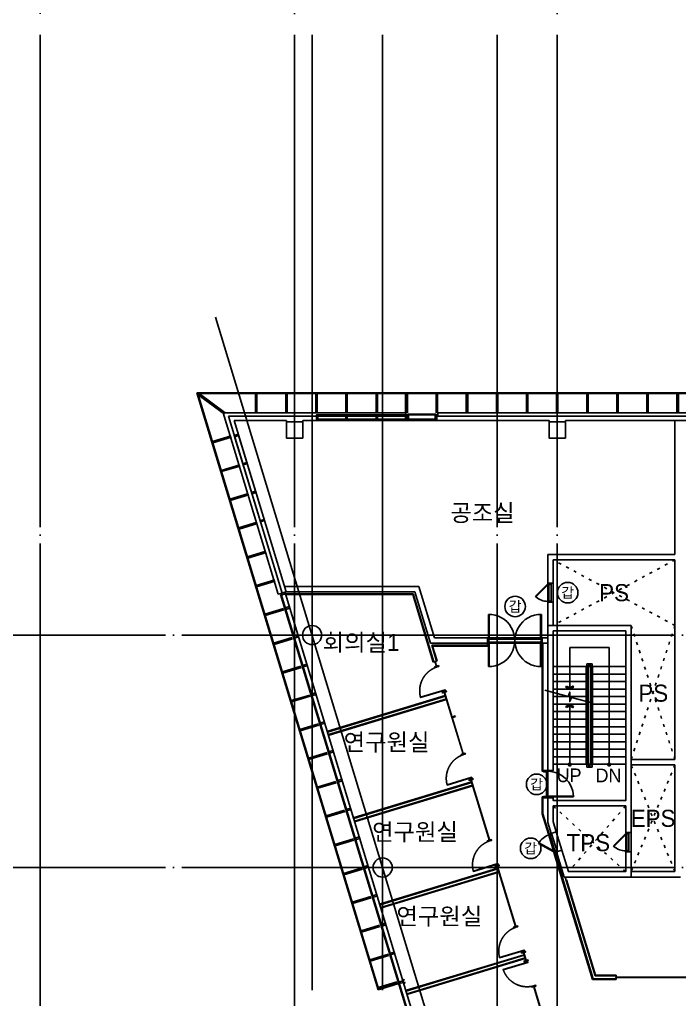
# Model space of a CAD drawing. Header units: metres. Extents: x 630750 to 860239, y 578133 to 726633.
# Drawn here: x 678754 to 702867, y 670988 to 706815 of the extents above; entities that cross this region are included whole.
import ezdxf
from ezdxf.enums import TextEntityAlignment as Align

# ---------------------------------------------------------------- set-up
doc = ezdxf.new("R2010")
doc.units = ezdxf.units.M
doc.header["$LTSCALE"] = 300
for name, pattern in [('CEN', [62, 60, -1, 0, -1]), ('DASHDOT', [25.4, 12.7, -6.35, 0, -6.35]), ('HID1', [0.375, 0.25, -0.125]), ('HIDDEN-1', [1.4, 0.35, -0.7, 0.35]), ('업무시설_xr-base$0$CONTINOUS', [0])]:
    doc.linetypes.add(name, pattern=pattern)
doc.layers.get('Defpoints').update_dxf_attribs({"color": 8})
for name, color, linetype in [('A-AL', 6, 'Continuous'), ('A-CEN-1', 1, 'Continuous'), ('A-CON', 2, 'Continuous'), ('A-DIM', 7, 'Continuous'), ('A-DOR', 4, 'Continuous'), ('A-ELE-9', 9, 'Continuous'), ('A-HAT-1', 9, 'Continuous'), ('A-HAT-2', 8, 'Continuous'), ('A-STAIR', 4, 'Continuous'), ('A-STONE', 6, 'Continuous'), ('A-SYM1', 7, 'Continuous'), ('A-TXT', 3, 'Continuous'), ('A-TXT-S', 3, 'Continuous'), ('A-WAL-BLK', 3, 'Continuous'), ('A-WAL-DW', 7, 'Continuous'), ('A-WALL-CONC', 2, 'Continuous'), ('A-WIN-GLASS', 4, 'Continuous'), ('DIM', 7, 'Continuous'), ('DOR', 4, 'Continuous'), ('ELE9', 9, 'Continuous'), ('INT', 117, 'Continuous'), ('KUK-DOOR', 4, 'Continuous'), ('KUK-DOOR-FRAME', 4, 'Continuous'), ('KUK-WALL-DRYWALL', 4, 'Continuous'), ('KUK-WALL-FIN 1', 30, 'Continuous'), ('KUK-WINDOW', 4, 'Continuous'), ('블럭', 7, 'Continuous'), ('외장그레이팅', 4, 'Continuous'), ('프레임', 5, 'Continuous')]:
    doc.layers.add(name, color=color, linetype=linetype)
doc.styles.add('TEXT', font='')
doc.styles.add('TEXT(돋음)', font='')
doc.styles.add('돋움', font='')
doc.styles.get('TEXT').set_extended_font_data('DotumChe')
doc.styles.get('TEXT(돋음)').set_extended_font_data('Dotum')
doc.styles.get('돋움').set_extended_font_data('Dotum')
doc.dimstyles.new('DIM250', dxfattribs={"dimscale": 250, "dimtxt": 3, "dimasz": 1, "dimexe": 2, "dimexo": 3, "dimgap": 1, "dimtad": 1, "dimdec": 0, "dimzin": 0, "dimdsep": 46, "dimlunit": 6, "dimtxsty": 'TEXT(돋음)', "dimblk": 'Z_DOT', "dimcen": 2.5, "dimdle": 2, "dimclrd": 256, "dimclre": 256, "dimclrt": 3, "dimadec": 0, "dimazin": 0, "dimtfac": 1, "dimtdec": 0, "dimtix": 1, "dimtmove": 2, "dimatfit": 3, "dimldrblk": 'Z_DOT', "dimfxl": 1, "dimtolj": 1, "dimtzin": 0, "dimarcsym": 0})

# ---------------------------------------------------------------- blocks, each defined once
blk = doc.blocks.new('Z_DOT')
at = {"layer": 'DIM', "color": 7}
for p, q in [((0, -2.5), (0, 2.5)), ((-2.5, 0), (2.5, 0))]:
    blk.add_line(p, q, dxfattribs=at)
for radius in [0.75, 0.375]:
    blk.add_circle((0, 0), radius, dxfattribs=at)
blk = doc.blocks.new('*D97')
at = {"layer": 'A-DIM', "lineweight": -2, "transparency": 16777216}
for p, q in [((679504, 707022), (679504, 712972)), ((770504, 707009), (770504, 712972)), ((770254, 712472), (679754, 712472))]:
    blk.add_line(p, q, dxfattribs=at)
at = {"layer": 'Defpoints', "color": 0, "transparency": 16777216}
for p in [(679504, 712472), (679504, 706272), (770504, 706259)]:
    blk.add_point(p, dxfattribs=at)
at = {"layer": 'A-DIM', "lineweight": -2, "transparency": 16777216, "xscale": 250, "yscale": 250, "zscale": 250}
for p, rotation in [((679504, 712472), 179.9999997598762), ((770504, 712472), 359.9999997598762)]:
    blk.add_blockref('Z_DOT', p, dxfattribs=dict(at, rotation=rotation))
at = {"layer": 'A-DIM', "color": 3, "transparency": 16777216, "insert": (725004, 713170), "char_height": 750, "attachment_point": 5, "rotation": 360, "style": 'TEXT(돋음)'}
blk.add_mtext('\\A1;91,000', dxfattribs=at)
blk = doc.blocks.new('*D98')
at = {"layer": 'A-DIM', "lineweight": -2, "transparency": 16777216}
for p, q in [((698404, 707009), (698404, 710959)), ((708304, 707009), (708304, 710959)), ((708054, 710459), (698654, 710459))]:
    blk.add_line(p, q, dxfattribs=at)
at = {"layer": 'Defpoints', "color": 0, "transparency": 16777216}
for p in [(698404, 710459), (698404, 706259), (708304, 706259)]:
    blk.add_point(p, dxfattribs=at)
at = {"layer": 'A-DIM', "lineweight": -2, "transparency": 16777216, "xscale": 250, "yscale": 250, "zscale": 250}
for p, rotation in [((698404, 710459), 179.9999997598762), ((708304, 710459), 359.9999997598762)]:
    blk.add_blockref('Z_DOT', p, dxfattribs=dict(at, rotation=rotation))
at = {"layer": 'A-DIM', "color": 3, "transparency": 16777216, "insert": (703354, 711157), "char_height": 750, "attachment_point": 5, "rotation": 360, "style": 'TEXT(돋음)'}
blk.add_mtext('\\A1;9,900', dxfattribs=at)
blk = doc.blocks.new('*D81')
at = {"layer": 'A-DIM', "lineweight": -2, "transparency": 16777216}
for p, q in [((688804, 707009), (688804, 710959)), ((698404, 707009), (698404, 710959)), ((698154, 710459), (689054, 710459))]:
    blk.add_line(p, q, dxfattribs=at)
at = {"layer": 'Defpoints', "color": 0, "transparency": 16777216}
for p in [(688804, 710459), (688804, 706259), (698404, 706259)]:
    blk.add_point(p, dxfattribs=at)
at = {"layer": 'A-DIM', "lineweight": -2, "transparency": 16777216, "xscale": 250, "yscale": 250, "zscale": 250}
for p, rotation in [((688804, 710459), 179.9999999866598), ((698404, 710459), 359.9999999866598)]:
    blk.add_blockref('Z_DOT', p, dxfattribs=dict(at, rotation=rotation))
at = {"layer": 'A-DIM', "color": 3, "transparency": 16777216, "insert": (693604, 711156), "char_height": 750, "attachment_point": 5, "rotation": 360, "style": 'TEXT(돋음)'}
blk.add_mtext('\\A1;9,600', dxfattribs=at)
blk = doc.blocks.new('*D82')
at = {"layer": 'A-DIM', "lineweight": -2, "transparency": 16777216}
for p, q in [((679504, 707022), (679504, 710972)), ((688804, 707009), (688804, 710972)), ((688554, 710472), (679754, 710472))]:
    blk.add_line(p, q, dxfattribs=at)
at = {"layer": 'Defpoints', "color": 0, "transparency": 16777216}
for p in [(679504, 710472), (679504, 706272), (688804, 706259)]:
    blk.add_point(p, dxfattribs=at)
at = {"layer": 'A-DIM', "lineweight": -2, "transparency": 16777216, "xscale": 250, "yscale": 250, "zscale": 250}
for p, rotation in [((679504, 710472), 179.9999999866598), ((688804, 710472), 359.9999999866598)]:
    blk.add_blockref('Z_DOT', p, dxfattribs=dict(at, rotation=rotation))
at = {"layer": 'A-DIM', "color": 3, "transparency": 16777216, "insert": (684154, 711170), "char_height": 750, "attachment_point": 5, "rotation": 360, "style": 'TEXT(돋음)'}
blk.add_mtext('\\A1;9,300', dxfattribs=at)
blk = doc.blocks.new('dor-1000x200conc')
at = {"layer": 'A-DOR'}
for p, q in [((30, 1140), (30, 200)), ((60, 1140), (30, 1140)), ((60, 1140), (60, 200)), ((30, 200), (60, 200))]:
    blk.add_line(p, q, dxfattribs=at)
for points in [[(0, 200), (0, 0), (30, 0), (30, 45), (45, 45), (45, 155), (30, 155), (30, 200)], [(1000, 200), (1000, 0), (970, 0), (970, 45), (955, 45), (955, 155), (970, 155), (970, 200)]]:
    blk.add_lwpolyline(points, close=True, dxfattribs=at)
blk.add_arc((30, 200), 940, 0, 88.1729, dxfattribs=at)
at = {"layer": 'DOR', "color": 9}
for points in [[(30, 200), (970, 200)], [(955, 155), (45, 155)]]:
    blk.add_lwpolyline(points, dxfattribs=at)
blk = doc.blocks.new('dor-700')
at = {"layer": 'A-DOR'}
for p, q in [((197, 553), (218, 574)), ((197, 553), (649, 102)), ((218, 574), (670, 123)), ((670, 123), (649, 102))]:
    blk.add_line(p, q, dxfattribs=at)
for points in [[(0, 123), (0, 3), (45, 3), (45, 78), (30, 78), (30, 123)], [(700, 123), (700, 3), (655, 3), (655, 78), (670, 78), (670, 123)]]:
    blk.add_lwpolyline(points, close=True, dxfattribs=at)
blk.add_arc((715, 104), 686, 139.1042, 178.3732, dxfattribs=at)
at = {"layer": 'DOR', "color": 9}
for points in [[(30, 123), (627, 123)], [(45, 78), (655, 78)], [(45, 3), (655, 3)]]:
    blk.add_lwpolyline(points, dxfattribs=at)
blk = doc.blocks.new('door_1800_3')
at = {"layer": 'A-DOR'}
for p, q in [((754409, 467845), (754409, 466990)), ((754439, 467845), (754439, 466990)), ((756319, 467845), (756319, 466990)), ((756349, 467845), (756349, 466990)), ((754409, 466990), (754439, 466990)), ((756319, 466990), (756349, 466990)), ((754409, 466790), (754439, 466790)), ((754409, 465935), (754409, 466790)), ((754439, 465935), (754439, 466790)), ((756319, 465935), (756319, 466790)), ((756319, 466790), (756349, 466790)), ((756349, 465935), (756349, 466790))]:
    blk.add_line(p, q, dxfattribs=at)
for points in [[(754379, 466990), (754379, 466790), (754409, 466790), (754409, 466835), (754424, 466835), (754424, 466945), (754409, 466945), (754409, 466990)], [(756379, 466990), (756379, 466790), (756349, 466790), (756349, 466835), (756334, 466835), (756334, 466945), (756349, 466945), (756349, 466990)]]:
    blk.add_lwpolyline(points, close=True, dxfattribs=at)
for centre, start, end in [((754424, 466890), 269.1, 90.9), ((756334, 466890), 89.1, 270.9)]:
    blk.add_arc(centre, 955, start, end, dxfattribs=at)
at = {"layer": 'ELE9'}
for p, q in [((756349, 466945), (754409, 466945)), ((754409, 466835), (756349, 466835))]:
    blk.add_line(p, q, dxfattribs=at)
blk = doc.blocks.new('dgd')
at = {"layer": 'A-WIN-GLASS'}
for p, q in [((1526227, -664766, 0), (1526227, -664056, 0)), ((1526257, -664766, 0), (1526257, -664026, 0))]:
    blk.add_line(p, q, dxfattribs=at)
at = {"layer": '외장그레이팅'}
for p, q in [((1518551, -664026, 0), (1525177, -685863, 0)), ((1526257, -664026, 0), (1518551, -664026, 0)), ((1518592, -664056, 0), (1525197, -685826, 0)), ((1526227, -664056, 0), (1518592, -664056, 0)), ((1525896, -685645, 0), (1525177, -685863, 0)), ((1525887, -685616, 0), (1525197, -685826, 0)), ((1525887, -685616, 0), (1525896, -685645, 0))]:
    blk.add_line(p, q, dxfattribs=at)
at = {"layer": '프레임'}
for p, q in [((1519561, -664806, 0), (1518604, -664096, 0)), ((1519591, -664766, 0), (1518634, -664056, 0)), ((1520702, -664056, 0), (1520702, -664766, 0)), ((1520752, -664056, 0), (1520752, -664766, 0)), ((1521802, -664056, 0), (1521802, -664766, 0)), ((1521852, -664056, 0), (1521852, -664766, 0)), ((1522902, -664056, 0), (1522902, -664766, 0)), ((1522952, -664056, 0), (1522952, -664766, 0)), ((1524002, -664056, 0), (1524002, -664766, 0)), ((1524052, -664056, 0), (1524052, -664766, 0)), ((1525102, -664056, 0), (1525102, -664766, 0)), ((1525152, -664056, 0), (1525152, -664766, 0)), ((1526177, -664056, 0), (1526177, -664766, 0)), ((1526227, -664056, 0), (1526227, -664766, 0)), ((1519804, -665604, 0), (1519124, -665811, 0)), ((1519818, -665652, 0), (1519138, -665858, 0)), ((1520123, -666657, 0), (1519443, -666863, 0)), ((1520137, -666705, 0), (1519458, -666911, 0)), ((1520442, -667710, 0), (1519763, -667916, 0)), ((1520442, -667710, 0), (1519763, -667916, 0)), ((1520457, -667757, 0), (1519777, -667964, 0)), ((1520457, -667757, 0), (1519777, -667964, 0)), ((1520762, -668762, 0), (1520082, -668968, 0)), ((1520776, -668810, 0), (1520097, -669016, 0)), ((1521081, -669815, 0), (1520402, -670021, 0)), ((1521096, -669863, 0), (1520416, -670069, 0)), ((1521401, -670867, 0), (1520721, -671074, 0)), ((1521415, -670915, 0), (1520735, -671121, 0)), ((1521720, -671920, 0), (1521040, -672126, 0)), ((1521720, -671920, 0), (1521040, -672126, 0)), ((1521734, -671968, 0), (1521055, -672174, 0)), ((1521734, -671968, 0), (1521055, -672174, 0)), ((1522039, -672973, 0), (1521360, -673179, 0)), ((1522054, -673020, 0), (1521374, -673227, 0)), ((1522359, -674025, 0), (1521679, -674231, 0)), ((1522373, -674073, 0), (1521694, -674279, 0)), ((1522678, -675078, 0), (1521999, -675284, 0)), ((1522693, -675126, 0), (1522013, -675332, 0)), ((1522998, -676130, 0), (1522318, -676337, 0)), ((1523012, -676178, 0), (1522333, -676384, 0)), ((1523317, -677183, 0), (1522637, -677389, 0)), ((1523332, -677231, 0), (1522652, -677437, 0)), ((1523636, -678236, 0), (1522957, -678442, 0)), ((1523651, -678283, 0), (1522971, -678490, 0)), ((1523956, -679288, 0), (1523276, -679494, 0)), ((1523970, -679336, 0), (1523291, -679542, 0)), ((1524275, -680341, 0), (1523596, -680547, 0)), ((1524290, -680389, 0), (1523610, -680595, 0)), ((1524595, -681393, 0), (1523915, -681600, 0)), ((1524609, -681441, 0), (1523930, -681648, 0)), ((1524914, -682446, 0), (1524234, -682652, 0)), ((1524929, -682494, 0), (1524249, -682700, 0)), ((1525233, -683499, 0), (1524554, -683705, 0)), ((1525248, -683547, 0), (1524568, -683753, 0)), ((1525553, -684551, 0), (1524873, -684757, 0)), ((1525567, -684599, 0), (1524888, -684805, 0)), ((1525862, -685572, 0), (1525183, -685778, 0)), ((1525877, -685619, 0), (1525197, -685826, 0))]:
    blk.add_line(p, q, dxfattribs=at)

msp = doc.modelspace()

# ---------------------------------------------------------------- hatches: boundary and pattern name
at = {"layer": 'A-SYM1'}
for points in [[(698721.5, 682404.7), (698743.8, 682443.2), (698859.2, 682376.5), (698974.7, 682443.2), (698996.9, 682404.7), (698859.2, 682325.2)], [(698721.5, 681695.7), (698743.8, 681657.2), (698859.2, 681723.9), (698974.7, 681657.2), (698996.9, 681695.7), (698859.2, 681775.2)]]:
    msp.add_hatch(color=7, dxfattribs=at).paths.add_polyline_path(points)
h = msp.add_hatch(color=7, dxfattribs=at)
edge = h.paths.add_edge_path()
edge.add_arc((698859.2, 679575.2), 80, 270, 450, ccw=False)
edge.add_arc((698859.2, 679575.2), 80, 90, 270, ccw=False)
h = msp.add_hatch(color=7, dxfattribs=at)
edge = h.paths.add_edge_path()
edge.add_arc((700299.2, 679575.2), 80, 270, 450, ccw=False)
edge.add_arc((700299.2, 679575.2), 80, 90, 270, ccw=False)

# ---------------------------------------------------------------- linework, layer by layer
at = {"layer": 'A-AL', "ltscale": 3}
for p, q in [((692874.4, 692430.2, 0), (686195, 692430.2, 0)), ((692874.4, 692430.2, 0), (692874.4, 692310.2, 0)), ((747874.4, 692430.2, 0), (694034.2, 692430.2, 0)), ((694034.2, 692430.2, 0), (694034.2, 692310.2, 0))]:
    msp.add_line(p, q, dxfattribs=at)
at = {"layer": 'A-CEN-1', "linetype": 'CEN'}
for p, q in [((679504.4, 706258.8, 0), (679504.4, 627125.8, 0)), ((688804.4, 706258.8, 0), (688804.4, 632129.2, 0)), ((696204.4, 706258.8, 0), (696204.4, 636401.3, 0)), ((698404.4, 706258.8, 0), (698404.4, 667379.2, 0)), ((795684.4, 684310.2, 0), (657202.6, 684310.2, 0)), ((795684.4, 675810.2, 0), (657202.6, 675810.2, 0))]:
    msp.add_line(p, q, dxfattribs=at)
at = {"layer": 'A-CEN-1', "linetype": 'Continuous'}
for p, q in [((689442.5, 706258.8, 0), (689442.5, 671328.7, 0)), ((692021.7, 706258.8, 0), (692021.7, 671328.7, 0)), ((685914.2, 695937.9, 0), (695233.8, 665224.8, 0))]:
    msp.add_line(p, q, dxfattribs=at)
at = {"layer": 'A-CON', "elevation": 0}
for points in [[(688504.4, 692110.2), (689104.4, 692110.2), (689104.4, 691510.2), (688504.4, 691510.2)], [(698104.4, 692110.2), (698704.4, 692110.2), (698704.4, 691510.2), (698104.4, 691510.2)]]:
    msp.add_lwpolyline(points, close=True, dxfattribs=at)
at = {"layer": 'A-CON'}
for centre in [(689442.5, 684310.2, 0), (692021.7, 675810.2, 0)]:
    msp.add_circle(centre, 350, dxfattribs=at)
at = {"layer": 'A-ELE-9'}
for p, q in [((698254.4, 686210.2, 0), (698254.4, 685510.2, 0)), ((695884.6, 684210.2, 0), (697839.6, 684210.2, 0)), ((695884.6, 684010.2, 0), (697824.6, 684010.2, 0)), ((698368.7, 677113.4, 0), (698571.9, 676443.5, 0)), ((701104.4, 677085.2, 0), (701104.4, 676385.2, 0))]:
    msp.add_line(p, q, dxfattribs=at)
at = {"layer": 'A-HAT-1', "color": 8, "linetype": 'HIDDEN-1'}
for p, q in [((702704.4, 687060.2, 0), (698254.4, 684660.2, 0)), ((702704.4, 684660.2, 0), (698254.4, 687060.2, 0)), ((700904.6, 675660.2, 0), (698254.6, 678060.2, 0)), ((700904.6, 678060.2, 0), (698810.5, 675660.2, 0))]:
    msp.add_line(p, q, dxfattribs=at)
at = {"layer": 'A-HAT-1', "color": 8, "linetype": 'HIDDEN-1', "elevation": 0}
for points in [[(702704.4, 684660.5), (701104.4, 679760.3)], [(702704.4, 679760.2), (701104.4, 684660.2)], [(702704.4, 675660.2), (701104.4, 679560.3)], [(702704.4, 679560.2), (701104.4, 675660.3)]]:
    msp.add_lwpolyline(points, dxfattribs=at)
at = {"layer": 'A-STAIR'}
for p, q in [((699484.2, 679485.2, 0), (699484.2, 683260.2, 0)), ((699484.4, 683260.2, 0), (699674.4, 683260.2, 0)), ((699674.2, 679485.2, 0), (699674.2, 683260.2, 0)), ((698272.4, 682885.2, 0), (699464.2, 682885.2, 0)), ((698272.6, 683160.2, 0), (699484.4, 683160.2, 0)), ((699464.2, 679585.2, 0), (699464.2, 683160.2, 0)), ((699534.2, 679535.2, 0), (699534.2, 683210.2, 0)), ((699534.4, 683210.2, 0), (699624.4, 683210.2, 0)), ((699534.4, 683160.2, 0), (699624.4, 683160.2, 0)), ((699624.2, 679535.2, 0), (699624.2, 683210.2, 0)), ((699694.2, 679585.2, 0), (699694.2, 683160.2, 0)), ((699694.2, 683160.2, 0), (700886.4, 683160.2, 0)), ((699694.2, 682885.2, 0), (700886.4, 682885.2, 0)), ((698272.4, 682610.2, 0), (699464.2, 682610.2, 0)), ((699694.2, 682610.2, 0), (700886.4, 682610.2, 0)), ((698272.4, 682335.2, 0), (699464.2, 682335.2, 0)), ((699694.2, 682335.2, 0), (700886.4, 682335.2, 0)), ((698272.4, 682060.2, 0), (699464.2, 682060.2, 0)), ((699694.2, 682060.2, 0), (700886.4, 682060.2, 0)), ((698272.4, 681785.2, 0), (699464.2, 681785.2, 0)), ((698272.4, 681510.2, 0), (699464.2, 681510.2, 0)), ((699694.2, 681785.2, 0), (700886.4, 681785.2, 0)), ((699694.2, 681510.2, 0), (700886.4, 681510.2, 0)), ((698272.4, 681235.2, 0), (699464.2, 681235.2, 0)), ((699694.2, 681235.2, 0), (700886.4, 681235.2, 0)), ((698272.4, 680960.2, 0), (699464.2, 680960.2, 0)), ((699694.2, 680960.2, 0), (700886.4, 680960.2, 0)), ((698272.4, 680685.2, 0), (699464.2, 680685.2, 0)), ((698272.4, 680410.2, 0), (699464.2, 680410.2, 0)), ((699694.2, 680685.2, 0), (700886.4, 680685.2, 0)), ((699694.2, 680410.2, 0), (700886.4, 680410.2, 0)), ((698272.4, 680135.2, 0), (699464.2, 680135.2, 0)), ((699694.2, 680135.2, 0), (700886.4, 680135.2, 0)), ((698272.4, 679860.2, 0), (699464.2, 679860.2, 0)), ((699694.2, 679860.2, 0), (700886.4, 679860.2, 0)), ((698272.4, 679585.2, 0), (699464.2, 679585.2, 0)), ((699464.2, 679585.2, 0), (699484.2, 679585.2, 0)), ((699484.2, 679485.2, 0), (699674.2, 679485.2, 0)), ((699534.2, 679585.2, 0), (699624.2, 679585.2, 0)), ((699534.2, 679535.2, 0), (699624.2, 679535.2, 0)), ((699674.2, 679585.2, 0), (700886.4, 679585.2, 0))]:
    msp.add_line(p, q, dxfattribs=at)
at = {"layer": 'A-STAIR', "elevation": 0}
msp.add_lwpolyline([(699694.2, 683160.2), (699674.2, 683160.2)], dxfattribs=at)
at = {"layer": 'A-STONE', "ltscale": 3}
for p in [(686195, 692430.2, 0), (688349.3, 685847.2, 0)]:
    msp.add_line(p, (688205.7, 685803.6, 0), dxfattribs=at)
at = {"layer": 'A-SYM1', "color": 7}
for p, q in [((698859.2, 682325.2, 0), (698859.2, 683850.2, 0)), ((698859.4, 683850.2, 0), (700299.4, 683850.2, 0)), ((700299.2, 679575.2, 0), (700299.2, 683850.2, 0)), ((698859.2, 679575.2, 0), (698859.2, 681775.2, 0))]:
    msp.add_line(p, q, dxfattribs=at)
at = {"layer": 'A-SYM1', "color": 7, "elevation": 0}
msp.add_lwpolyline([(699721.6, 681819.1), (698922.2, 682033.3), (698859.2, 681876.4), (698859.2, 682224.1), (698796.2, 682067.1), (697951.9, 682293.3)], dxfattribs=at)
for points in [[(698743.8, 682443.2), (698859.2, 682376.5), (698974.7, 682443.2), (698996.9, 682404.7), (698859.2, 682325.2), (698721.5, 682404.7)], [(698743.8, 681657.2), (698859.2, 681723.9), (698974.7, 681657.2), (698996.9, 681695.7), (698859.2, 681775.2), (698721.5, 681695.7)]]:
    msp.add_lwpolyline(points, close=True, dxfattribs=at)
at = {"layer": 'A-WAL-BLK'}
for p, q in [((702704.4, 692160.2, 0), (702704.4, 687260.2, 0)), ((698054.4, 687260.2, 0), (702704.4, 687260.2, 0)), ((698054.4, 684660.2, 0), (698054.4, 687260.2, 0)), ((698254.4, 687060.2, 0), (702704.4, 687060.2, 0)), ((698254.4, 684660.2, 0), (698254.4, 687060.2, 0)), ((702704.4, 679760.2, 0), (702704.4, 687060.2, 0)), ((698254.4, 686210.2, 0), (698054.4, 686210.2, 0)), ((688432.1, 686090.7, 0), (693344.1, 686090.7, 0)), ((693195.9, 685890.7, 0), (688492.8, 685890.7, 0)), ((693766.8, 684010.2, 0), (693195.9, 685890.7, 0)), ((693915.1, 684210.2, 0), (693344.1, 686090.7, 0)), ((698254.4, 685510.2, 0), (698054.4, 685510.2, 0)), ((695854.4, 684010.2, 0), (693766.8, 684010.2, 0)), ((693915.1, 684210.2, 0), (695854.4, 684210.2, 0)), ((698054.4, 684210.2, 0), (697854.4, 684210.2, 0)), ((697854.4, 684010.2, 0), (698054.4, 684010.2, 0)), ((702704.4, 679760.2, 0), (701104.4, 679760.2, 0)), ((701104.4, 679560.2, 0), (702704.4, 679560.2, 0)), ((702504.4, 679560.2, 0), (701104.4, 679560.2, 0)), ((702704.4, 675660.2, 0), (702704.4, 679560.2, 0)), ((701104.4, 675660.2, 0), (702704.4, 675660.2, 0)), ((701104.4, 675460.2, 0), (702904.4, 675460.2, 0))]:
    msp.add_line(p, q, dxfattribs=at)
at = {"layer": 'A-WAL-DW'}
for p, q in [((686388.1, 692310.2, 0), (688349.3, 685847.2, 0)), ((692874.4, 692310.2, 0), (686388.1, 692310.2, 0)), ((747874.4, 692310.2, 0), (694004.4, 692310.2, 0)), ((694004.4, 692160.2, 0), (694004.4, 692310.2, 0)), ((686590.4, 692160.2, 0), (688492.8, 685890.7, 0)), ((688504.4, 692160.2, 0), (686590.4, 692160.2, 0)), ((688504.4, 692110.2, 0), (688504.4, 692160.2, 0)), ((694004.4, 692160.2, 0), (689104.4, 692160.2, 0)), ((689104.4, 692110.2, 0), (689104.4, 692160.2, 0)), ((698104.4, 692160.2, 0), (694004.4, 692160.2, 0)), ((698104.4, 692110.2, 0), (698104.4, 692160.2, 0)), ((708004.4, 692160.2, 0), (698704.4, 692160.2, 0)), ((698704.4, 692110.2, 0), (698704.4, 692160.2, 0)), ((688492.8, 685890.7, 0), (688349.3, 685847.2, 0))]:
    msp.add_line(p, q, dxfattribs=at)
at = {"layer": 'A-WALL-CONC', "elevation": 0}
for points in [[(701104.4, 684660.2), (698054.4, 684660.2), (698054.4, 679360.2), (698254.4, 679360.2), (698254.4, 684460.2), (700904.4, 684460.2), (700904.4, 678260.2), (698254.4, 678260.2), (698254.4, 678360.2), (698054.4, 678360.2), (698054.4, 677460.2), (698177.3, 677055.3), (698368.7, 677113.4), (698254.4, 677489.9), (698254.4, 678060.2), (700904.4, 678060.2), (700904.4, 677085.2), (701104.4, 677085.2)], [(698571.9, 676443.5), (698380.5, 676385.4), (698661.3, 675460.2), (701104.4, 675460.2), (701104.4, 676385.2), (700904.4, 676385.2), (700904.4, 675660.2), (698809.6, 675660.2)]]:
    msp.add_lwpolyline(points, close=True, dxfattribs=at)
at = {"layer": 'A-WIN-GLASS'}
for p, q in [((694004.4, 692360.2, 0), (692904.4, 692360.2, 0)), ((693974.5, 692384.2, 0), (692934.4, 692384.2, 0)), ((692934.4, 692384.2, 0), (692934.4, 692360.2, 0)), ((693974.5, 692360.2, 0), (692934.4, 692360.2, 0)), ((693944.4, 692204.2, 0), (692964.3, 692204.2, 0)), ((693974.5, 692384.2, 0), (693974.5, 692360.2, 0)), ((688310.2, 685803.9, 0), (688287.2, 685797, 0)), ((693183.8, 669660, 0), (688287.2, 685797, 0)), ((693206.8, 669667, 0), (688310.2, 685803.9, 0))]:
    msp.add_line(p, q, dxfattribs=at)
at = {"layer": 'A-WIN-GLASS', "color": 9}
msp.add_line((693347.4, 669741, 0), (688468.2, 685820.5, 0), dxfattribs=at)
at = {"layer": 'A-WIN-GLASS', "elevation": 0}
for points in [[(689604.4, 692210.2), (689604.4, 692360.2), (692904.4, 692360.2), (692904.4, 692210.2)], [(689604.4, 692360.2), (689604.4, 692210.2), (689654.4, 692210.2), (689654.4, 692360.2)], [(690679.4, 692360.2), (690679.4, 692210.2), (690729.4, 692210.2), (690729.4, 692360.2)], [(691779.4, 692360.2), (691779.4, 692210.2), (691829.4, 692210.2), (691829.4, 692360.2)], [(692854.4, 692360.2), (692854.4, 692210.2), (692904.4, 692210.2), (692904.4, 692360.2)], [(692904.4, 692204.2), (692964.4, 692204.2), (692964.4, 692360.2), (692904.4, 692360.2)], [(693944.4, 692204.2), (694004.4, 692204.2), (694004.4, 692360.2), (693944.4, 692360.2)], [(686744.8, 691651.3), (686601.3, 691607.8), (686615.8, 691559.9), (686759.3, 691603.5)], [(687056.9, 690622.7), (686913.4, 690579.1), (686927.9, 690531.3), (687071.5, 690574.8)], [(687376.3, 689570.1), (687232.8, 689526.5), (687247.3, 689478.7), (687390.9, 689522.2)], [(687688.5, 688541.2), (687545, 688497.7), (687559.5, 688449.8), (687703, 688493.4)], [(688468.2, 685820.5), (688450.7, 685877.9), (688301.4, 685832.6), (688318.9, 685775.2)], [(688627.9, 685294.2), (688610.4, 685351.6), (688461.1, 685306.3), (688478.6, 685248.9)], [(688947.3, 684241.6), (688929.8, 684299), (688780.5, 684253.7), (688798, 684196.3)], [(689266.7, 683189), (689249.3, 683246.4), (689100, 683201.1), (689117.4, 683143.7)], [(689586.1, 682136.4), (689568.7, 682193.8), (689419.4, 682148.5), (689436.8, 682091.1)], [(689905.5, 681083.8), (689888.1, 681141.2), (689738.8, 681095.9), (689756.2, 681038.5)], [(690224.9, 680031.2), (690207.5, 680088.6), (690058.2, 680043.3), (690075.6, 679985.9)], [(690544.3, 678978.6), (690526.9, 679036), (690377.6, 678990.7), (690395, 678933.3)], [(690863.7, 677926), (690846.3, 677983.4), (690697, 677938.1), (690714.4, 677880.7)], [(691183.1, 676873.4), (691165.7, 676930.8), (691016.4, 676885.5), (691033.8, 676828.1)], [(691502.5, 675820.8), (691485.1, 675878.2), (691335.8, 675832.9), (691353.2, 675775.5)], [(691821.9, 674768.2), (691804.5, 674825.6), (691655.2, 674780.3), (691672.6, 674722.9)], [(692141.3, 673715.6), (692123.9, 673773), (691974.6, 673727.7), (691992, 673670.3)], [(692460.7, 672663), (692443.3, 672720.4), (692294, 672675.1), (692311.4, 672617.6)], [(692780.1, 671610.3), (692762.7, 671667.8), (692613.4, 671622.5), (692630.8, 671565)]]:
    msp.add_lwpolyline(points, close=True, dxfattribs=at)
msp.add_lwpolyline([(686744.8, 691651.3), (686601.3, 691607.8), (687559.5, 688450), (687703, 688493.5), (686744.8, 691651.3)], dxfattribs=at)
at = {"layer": 'INT', "linetype": 'HID1', "ltscale": 3, "elevation": 0}
msp.add_lwpolyline([(694581.8, 681326.2), (694590.5, 681297.4), (694686.2, 681326.5), (694677.5, 681355.2), (694581.8, 681326.2)], dxfattribs=at)
at = {"layer": 'KUK-DOOR', "color": 4}
for points in [[(694307.9, 682299.4), (693408.4, 682026.6), (693404.9, 682038.1), (694304.5, 682310.8)], [(695280.4, 679097.4), (694380.9, 678824.3), (694377.4, 678835.8), (695276.9, 679108.9)], [(696239, 675939.8), (695339.6, 675666.7), (695336.1, 675678.1), (696235.5, 675951.3)], [(697197.9, 672782.1), (696298.5, 672509), (696295, 672520.5), (697194.5, 672793.6)], [(697328.1, 672353.5), (696428.6, 672080.4), (696432.1, 672068.9), (697331.6, 672342)]]:
    msp.add_lwpolyline(points, close=True, dxfattribs=at)
at = {"layer": 'KUK-DOOR', "color": 1, "linetype": 'DASHDOT', "ltscale": 0.11}
for centre in [(695230.8, 679088.6), (696189.4, 675931), (697148.4, 672773.4), (697282, 672333.2)]:
    msp.add_circle(centre, 5, dxfattribs=at)
at = {"layer": 'KUK-DOOR', "color": 1, "linetype": 'DASHDOT'}
for centre, start, end in [((694297, 682269.7), 108.79332, 194.55646), ((695269.4, 679067.8), 108.81514, 194.57827), ((696228.1, 675910.1), 108.81514, 194.57827), ((697187, 672752.5), 108.81514, 194.57827), ((697302.5, 672372), 199.19807, 284.96121)]:
    msp.add_arc(centre, 921.7, start, end, dxfattribs=at)
at = {"layer": 'KUK-DOOR', "color": 1, "linetype": 'DASHDOT', "ltscale": 0.11}
for centre, start, end in [((694258.4, 682290.6), 286.86866, 16.86866), ((695230.8, 679088.6), 286.89047, 16.89047), ((696189.4, 675931), 286.89047, 16.89047), ((697148.4, 672773.4), 286.89047, 16.89047), ((697282, 672333.2), 16.88587, 106.88587)]:
    msp.add_arc(centre, 50, start, end, dxfattribs=at)
at = {"layer": 'KUK-DOOR-FRAME'}
for points in [[(693919.3, 683149.6), (694062.8, 683193.2), (694071.6, 683164.5), (693968.2, 683133.1), (693968.2, 683133.1), (693928, 683120.9), (693919.3, 683149.6)], [(694201.1, 682221.4), (694241.3, 682233.6), (694241.3, 682233.6), (694344.7, 682265), (694353.4, 682236.3), (694209.9, 682192.7), (694201.1, 682221.4)], [(694201.1, 682221.4), (694241.3, 682233.6), (694241.3, 682233.6), (694344.7, 682265), (694353.4, 682236.3), (694209.9, 682192.7), (694201.1, 682221.4)], [(694900.4, 679918.5), (694940.6, 679930.7), (694940.6, 679930.7), (695043.9, 679962), (695035.2, 679990.7), (694891.7, 679947.2), (694900.4, 679918.5)], [(695182.2, 678990.3), (695325.8, 679033.9), (695317.1, 679062.6), (695213.7, 679031.2), (695213.7, 679031.2), (695173.5, 679019), (695182.2, 678990.3)], [(695859.1, 676760.8), (695899.3, 676773), (695899.3, 676773), (696002.6, 676804.4), (695993.9, 676833.1), (695850.4, 676789.5), (695859.1, 676760.8)], [(696140.9, 675832.6), (696284.5, 675876.2), (696275.7, 675904.9), (696172.4, 675873.6), (696172.4, 675873.6), (696132.2, 675861.4), (696140.9, 675832.6)], [(696818, 673603.2), (696858.2, 673615.4), (696858.2, 673615.4), (696961.5, 673646.8), (696952.8, 673675.5), (696809.3, 673631.9), (696818, 673603.2)], [(697099.8, 672675), (697243.4, 672718.6), (697234.6, 672747.3), (697131.3, 672715.9), (697131.3, 672715.9), (697091.1, 672703.7), (697099.8, 672675)], [(697187, 672388), (697330.5, 672431.5), (697339.2, 672402.8), (697235.9, 672371.5), (697235.9, 672371.5), (697195.7, 672359.3), (697187, 672388)], [(697468.7, 671459.8), (697508.9, 671472), (697508.9, 671472), (697612.3, 671503.4), (697621, 671474.6), (697477.4, 671431.1), (697468.7, 671459.8)]]:
    msp.add_lwpolyline(points, dxfattribs=at)
at = {"layer": 'KUK-WALL-DRYWALL'}
for p, q in [((693140.2, 685815.7), (688469.7, 685815.7)), ((693896.3, 683325.6), (693140.2, 685815.7)), ((697879.4, 681410.1, 0), (697879.4, 684010.2)), ((693992, 683354.7), (693815.7, 683935.2)), ((695854.4, 683935.2, 0), (693815.7, 683935.2, 0)), ((694015.9, 683361.9), (693872.4, 683318.4)), ((693929.6, 683129.9), (694073.2, 683173.5)), ((690009.3, 680764.7), (694319.5, 682072.6)), ((690038.3, 680669), (694358.1, 681979.8)), ((697879.4, 681410.1, 0), (697879.4, 679360.2)), ((690967.5, 677606.9), (695278.3, 678914.9)), ((690996.5, 677511.2), (695307.4, 678819.2)), ((697879.4, 677778.3), (697879.4, 678360.2)), ((697879.4, 677778.3), (697879.4, 678360.2)), ((698105.6, 677033.5), (697879.4, 677778.3)), ((699711.8, 671745.2), (698309, 676363.7)), ((691925.7, 674449), (696237, 675757.2)), ((691954.8, 674353.3), (696275.6, 675664.5)), ((699785.9, 671845.2, 0), (698688, 675460.2)), ((692883.9, 671291.2), (697195.7, 672599.6)), ((692913, 671195.5), (697224.7, 672503.9)), ((700554.3, 671845.2), (699785.9, 671845.2, 0)), ((700554.3, 671745.2), (699711.8, 671745.2)), ((700554.3, 671745.2), (699711.8, 671745.2))]:
    msp.add_line(p, q, dxfattribs=at)
at = {"layer": 'KUK-WALL-FIN 1'}
for p, q in [((693121.7, 685790.7), (688477.3, 685790.7)), ((693872.4, 683318.4), (693121.7, 685790.7)), ((695854.4, 684010.2, 0), (695854.4, 683910.2, 0)), ((697854.4, 679360.2, 0), (697854.4, 684210.2, 0)), ((694015.9, 683361.9), (693849.5, 683910.2)), ((695854.4, 683910.2, 0), (693849.5, 683910.2, 0)), ((690024.4, 680795.4), (694312.3, 682096.5, 0)), ((694355.8, 681953), (690068.2, 680651.3)), ((690982.6, 677637.6), (695271, 678938.8, 0)), ((695316.6, 678796), (691026.4, 677493.5)), ((697854.4, 677774.6), (697854.4, 678360.2)), ((697854.4, 677774.6), (697854.4, 678360.2)), ((698081.7, 677026.3), (697854.4, 677774.6)), ((699685.9, 671710.2), (698275.4, 676353.5)), ((691940.8, 674479.8), (696229.7, 675781.2, 0)), ((696273.3, 675637.7), (691984.6, 674335.6)), ((699804.5, 671870.2, 0), (698744.5, 675360.2)), ((692899, 671321.9), (697188.4, 672623.5, 0)), ((697232, 672480), (692942.8, 671177.8)), ((700545.9, 671870.2), (699804.5, 671870.2, 0)), ((700555.9, 671710.2), (699685.9, 671710.2)), ((700555.9, 671710.2), (699685.9, 671710.2)), ((700555.9, 671720.2), (700555.9, 671710.2))]:
    msp.add_line(p, q, dxfattribs=at)
at = {"layer": 'KUK-WALL-FIN 1', "color": 8}
for p, q in [((693951.3, 683326.6), (693937.9, 683322.6)), ((693951.3, 683326.6), (693937.9, 683322.6)), ((693999.2, 683168.6), (693985.8, 683164.6)), ((694286.9, 682221.3), (694273.5, 682217.3)), ((694286.9, 682221.3), (694273.5, 682217.3)), ((694322.9, 682064.9, -888.5), (694276.4, 682218.1, 3421.4)), ((694276.4, 682218.1, -888.5), (694961.1, 679963, 3421.4)), ((694322.9, 682064.9, -888.5), (694276.4, 682218.1, 3421.4)), ((694330.5, 682067.3, 1192.4), (694284, 682220.5, 3419.7)), ((694284, 682220.5, 1192.4), (694968.8, 679965.3, 3419.7)), ((694330.5, 682067.3, 1192.4), (694284, 682220.5, 3419.7)), ((694971.6, 679966.2), (694958.2, 679962.1)), ((695259.3, 679018.9), (695245.9, 679014.8)), ((695248.4, 679015.6, -888.5), (695927, 676781.4, 905.3)), ((695256.1, 679018, 1192.4), (695934.6, 676783.7, 2119.5)), ((695930.3, 676808.6), (695916.9, 676804.5)), ((696200.1, 675882, 1627.5), (696878.7, 673647.7, 3421.4)), ((696217.9, 675861.3), (696204.5, 675857.2)), ((696207.8, 675884.3, 2492.7), (696886.3, 673650.1, 3419.7)), ((696889.2, 673650.9), (696875.8, 673646.9)), ((697176.8, 672703.6), (697163.4, 672699.6)), ((697167.6, 672695.6, 1627.5), (697279.7, 672326.2, 1817.8)), ((697175.2, 672697.9, 2492.7), (697287.4, 672328.6, 2591)), ((697266.9, 672407), (697253.5, 672402.9)), ((697536.6, 671480.4, 2253.6), (698224.9, 669214.1, 3421.4)), ((697554.5, 671459.7), (697541.1, 671455.6)), ((697544.3, 671482.7, 2816.2), (698232.5, 669216.5, 3419.7))]:
    msp.add_line(p, q, dxfattribs=at)
at = {"layer": 'KUK-WALL-FIN 1', "color": 4}
for points in [[(693922.1, 683312.5), (693916.3, 683331.7), (693964.1, 683346.2), (693969.9, 683327.1), (693952.7, 683321.8), (693949.8, 683331.4), (693936.4, 683327.3), (693939.3, 683317.8)], [(693922.1, 683312.5), (693916.3, 683331.7), (693964.1, 683346.2), (693969.9, 683327.1), (693952.7, 683321.8), (693949.8, 683331.4), (693936.4, 683327.3), (693939.3, 683317.8)], [(693967.2, 683164.1), (693973, 683145), (694020.8, 683159.5), (694015, 683178.6), (693997.8, 683173.4), (694000.7, 683163.8), (693987.3, 683159.8), (693984.4, 683169.3)], [(694257.7, 682207.3), (694251.9, 682226.4), (694299.7, 682240.9), (694305.6, 682221.8), (694288.3, 682216.6), (694285.4, 682226.1), (694272, 682222.1), (694274.9, 682212.5)], [(694257.7, 682207.3), (694251.9, 682226.4), (694299.7, 682240.9), (694305.6, 682221.8), (694288.3, 682216.6), (694285.4, 682226.1), (694272, 682222.1), (694274.9, 682212.5)], [(694939.6, 679961.7), (694945.4, 679942.6), (694993.2, 679957.1), (694987.4, 679976.2), (694970.2, 679971), (694973.1, 679961.4), (694959.7, 679957.4), (694956.8, 679966.9)], [(695230.1, 679004.8), (695224.3, 679024), (695272.1, 679038.5), (695277.9, 679019.4), (695260.7, 679014.1), (695257.8, 679023.7), (695244.4, 679019.6), (695247.3, 679010.1)], [(695898.2, 676804), (695904, 676784.9), (695951.9, 676799.4), (695946.1, 676818.6), (695928.9, 676813.3), (695931.8, 676803.8), (695918.4, 676799.7), (695915.5, 676809.3)], [(696188.8, 675847.2), (696183, 675866.3), (696230.8, 675880.8), (696236.6, 675861.7), (696219.4, 675856.5), (696216.5, 675866), (696203.1, 675862), (696206, 675852.4)], [(696857.1, 673646.4), (696863, 673627.3), (696910.8, 673641.8), (696905, 673660.9), (696887.8, 673655.7), (696890.7, 673646.1), (696877.3, 673642.1), (696874.4, 673651.6)], [(697147.7, 672689.5), (697141.9, 672708.7), (697189.7, 672723.2), (697195.5, 672704.1), (697178.3, 672698.8), (697175.4, 672708.4), (697162, 672704.3), (697164.9, 672694.8)], [(697234.8, 672402.5), (697240.6, 672383.4), (697288.5, 672397.9), (697282.7, 672417), (697265.4, 672411.8), (697268.3, 672402.2), (697255, 672398.1), (697252, 672407.7)], [(697525.3, 671445.6), (697519.5, 671464.7), (697567.3, 671479.3), (697573.1, 671460.1), (697555.9, 671454.9), (697553, 671464.5), (697539.6, 671460.4), (697542.5, 671450.8)]]:
    msp.add_lwpolyline(points, close=True, dxfattribs=at)
at = {"layer": 'KUK-WALL-FIN 1', "color": 8}
for points in [[(693923.2, 683314.5), (693918.3, 683330.6), (693963, 683344.2), (693967.9, 683328.1), (693953.8, 683323.8), (693950.9, 683333.4), (693934.4, 683328.4), (693937.3, 683318.8)], [(693923.2, 683314.5), (693918.3, 683330.6), (693963, 683344.2), (693967.9, 683328.1), (693953.8, 683323.8), (693950.9, 683333.4), (693934.4, 683328.4), (693937.3, 683318.8)], [(693969.2, 683163.1), (693974, 683147), (694018.8, 683160.6), (694013.9, 683176.6), (693999.8, 683172.3), (694002.7, 683162.8), (693986.2, 683157.8), (693983.3, 683167.4)], [(694258.8, 682209.3), (694253.9, 682225.3), (694298.7, 682238.9), (694303.6, 682222.8), (694289.4, 682218.5), (694286.5, 682228.1), (694270, 682223.1), (694272.9, 682213.6)], [(694258.8, 682209.3), (694253.9, 682225.3), (694298.7, 682238.9), (694303.6, 682222.8), (694289.4, 682218.5), (694286.5, 682228.1), (694270, 682223.1), (694272.9, 682213.6)], [(694941.6, 679960.6), (694946.4, 679944.6), (694991.2, 679958.2), (694986.3, 679974.2), (694972.2, 679969.9), (694975.1, 679960.4), (694958.6, 679955.4), (694955.7, 679964.9)], [(695231.2, 679006.8), (695226.3, 679022.9), (695271, 679036.5), (695275.9, 679020.4), (695261.8, 679016.1), (695258.9, 679025.7), (695242.4, 679020.7), (695245.3, 679011.1)], [(695900.2, 676803), (695905.1, 676786.9), (695949.9, 676800.5), (695945, 676816.6), (695930.9, 676812.3), (695933.8, 676802.7), (695917.3, 676797.7), (695914.4, 676807.3)], [(696189.8, 675849.2), (696184.9, 675865.2), (696229.7, 675878.8), (696234.6, 675862.8), (696220.5, 675858.5), (696217.5, 675868), (696201.1, 675863), (696204, 675853.5)], [(696859.1, 673645.3), (696864, 673629.3), (696908.8, 673642.9), (696903.9, 673658.9), (696889.8, 673654.6), (696892.7, 673645.1), (696876.2, 673640.1), (696873.3, 673649.6)], [(697148.7, 672691.5), (697143.9, 672707.6), (697188.6, 672721.2), (697193.5, 672705.1), (697179.4, 672700.8), (697176.5, 672710.4), (697160, 672705.4), (697162.9, 672695.8)], [(697236.8, 672401.4), (697241.7, 672385.3), (697286.5, 672398.9), (697281.6, 672415), (697267.4, 672410.7), (697270.3, 672401.1), (697253.9, 672396.1), (697251, 672405.7)], [(697526.4, 671447.6), (697521.5, 671463.7), (697566.3, 671477.3), (697571.2, 671461.2), (697557, 671456.9), (697554.1, 671466.5), (697537.6, 671461.5), (697540.5, 671451.9)]]:
    msp.add_lwpolyline(points, close=True, dxfattribs=at)
at = {"layer": 'KUK-WALL-FIN 1', "color": 4}
for points in [[(693949.6, 683325.1), (693995.6, 683173.8), (693994.9, 683172.5), (693987.3, 683170.2), (693986, 683170.9), (693940.1, 683322.2), (693940.7, 683323.4), (693948.4, 683325.8), (693949.6, 683325.1)], [(694285.3, 682219.8), (694969.4, 679966.6), (694968.8, 679965.3), (694961.1, 679963), (694959.9, 679963.7), (694275.7, 682216.9), (694276.4, 682218.1), (694284, 682220.5), (694285.3, 682219.8)], [(695926, 676781.1), (695247.8, 679014.4), (695248.4, 679015.6), (695256.1, 679018), (695257.3, 679017.3)], [(695257.3, 679017.3), (695935.6, 676784)], [(696208.8, 675884.6), (696887, 673651.3), (696886.3, 673650.1), (696878.7, 673647.7), (696877.4, 673648.4), (696199.2, 675881.7)], [(697278.8, 672326), (697166.6, 672695.3)], [(697176.2, 672698.2), (697288.4, 672328.9)], [(697545.2, 671483), (698233.2, 669217.7), (698232.5, 669216.5), (698224.9, 669214.1), (698223.6, 669214.8), (697535.7, 671480.1)]]:
    msp.add_lwpolyline(points, dxfattribs=at)
at = {"layer": 'KUK-WALL-FIN 1', "color": 3}
for points in [[(700555.9, 671805.2), (700555.9, 671870.2), (700545.9, 671870.2), (700545.9, 671846.8), (700520.9, 671846.8), (700520.9, 671845.2), (700547.5, 671845.2), (700547.5, 671868.6), (700554.3, 671868.6), (700554.3, 671806.8)], [(700520.9, 671743.6), (700545.9, 671743.6), (700545.9, 671720.2), (700555.9, 671720.2), (700555.9, 671785.2)], [(700554.3, 671783.6), (700554.3, 671721.8), (700547.5, 671721.8), (700547.5, 671745.2), (700520.9, 671745.2), (700520.9, 671743.6)], [(700554.3, 671783.6), (700544.3, 671783.6), (700544.3, 671806.8), (700554.3, 671806.8)], [(700555.9, 671785.2), (700545.9, 671785.2), (700545.9, 671805.2), (700555.9, 671805.2)]]:
    msp.add_lwpolyline(points, dxfattribs=at)
at = {"layer": 'KUK-WALL-FIN 1', "color": 3, "linetype": '업무시설_xr-base$0$CONTINOUS'}
msp.add_lwpolyline([(692798, 671568.7), (692777.6, 671635.7), (692777.6, 671635.7), (692774.7, 671645.3), (692774.7, 671645.3), (692754.4, 671712.3), (692778.3, 671719.5), (692785.1, 671697.1), (692809, 671704.4), (692809.5, 671702.9), (692784, 671695.2), (692777.2, 671717.5), (692756.4, 671711.2), (692775.8, 671647.3), (692775.8, 671647.3), (692779.6, 671634.7), (692779.6, 671634.7), (692799, 671570.7), (692819.9, 671577.1), (692813.1, 671599.5), (692838.6, 671607.2), (692839, 671605.7), (692815.1, 671598.4), (692821.9, 671576), (692798, 671568.7)], dxfattribs=at)
at = {"layer": 'KUK-WALL-FIN 1', "color": 6, "linetype": '업무시설_xr-base$0$CONTINOUS'}
msp.add_lwpolyline([(692762.7, 671667.8), (692780.1, 671610.3), (692784.9, 671611.8), (692767.5, 671669.2)], close=True, dxfattribs=at)
at = {"layer": 'KUK-WALL-FIN 1', "color": 8}
for centre, start, end in [((693939.9, 683315.7), 6.40316, 104.72482), ((693939.9, 683315.7), 6.40316, 104.72482), ((693953.4, 683319.8), 109.08354, 207.40521), ((693953.4, 683319.8), 109.08354, 207.40521), ((693983.7, 683171.3), 289.05613, 27.37779), ((693997.2, 683175.5), 186.37575, 284.69741), ((694275.5, 682210.4), 6.38945, 104.71112), ((694275.5, 682210.4), 6.38945, 104.71112), ((694289, 682214.6), 109.06984, 207.3915), ((694289, 682214.6), 109.06984, 207.3915), ((694956.1, 679968.9), 289.06984, 27.3915), ((694969.6, 679973), 186.38945, 284.71112), ((695914.8, 676811.3), 289.06984, 27.3915), ((695928.3, 676815.4), 186.38945, 284.71112), ((696206.5, 675850.4), 6.40316, 104.72482), ((696220.1, 675854.5), 109.08354, 207.40521), ((696873.7, 673653.6), 289.06984, 27.3915), ((696887.2, 673657.8), 186.38945, 284.71112), ((697165.4, 672692.7), 6.40316, 104.72482), ((697179, 672696.8), 109.08354, 207.40521), ((697251.4, 672409.7), 289.05152, 27.37318), ((697264.9, 672413.8), 186.37113, 284.6928), ((697543.1, 671448.8), 6.38484, 104.7065), ((697556.6, 671452.9), 109.06522, 207.38689)]:
    msp.add_arc(centre, 2.12, start, end, dxfattribs=at)
at = {"layer": 'KUK-WINDOW', "linetype": '업무시설_xr-base$0$CONTINOUS'}
msp.add_lwpolyline([(704764.7, 671790.2), (704764.7, 671800.2), (700545.9, 671800.2), (700545.9, 671790.2)], close=True, dxfattribs=at)
at = {"layer": '블럭', "color": 1}
for centre in [(698784.6, 685860.2, 0), (696862.9, 685355.7, 0), (697650.2, 678853.7, 0), (697432.9, 676512.8, 0)]:
    msp.add_circle(centre, 375, dxfattribs=at)
at = {"layer": '외장그레이팅'}
for p, q in [((685228.2, 693170.2, 0), (691854.5, 671333.3, 0)), ((771864.4, 693170.2, 0), (685228.2, 693170.2, 0)), ((685268.7, 693140.2, 0), (691874.5, 671370.7, 0)), ((771834.4, 693140.2, 0), (685268.7, 693140.2, 0)), ((692572.7, 671551.2, 0), (691854.5, 671333.3, 0)), ((692564, 671579.9, 0), (691874.5, 671370.7, 0)), ((692555.8, 671605, 0), (692564.5, 671576.3, 0)), ((692564, 671579.9, 0), (692572.7, 671551.2, 0))]:
    msp.add_line(p, q, dxfattribs=at)
at = {"layer": '프레임'}
for p, q in [((686238.5, 692390, 0), (685280.9, 693100.1, 0)), ((686268.2, 692430.2, 0), (685310.7, 693140.2, 0)), ((687379.4, 693140.2, 0), (687379.4, 692430.2, 0)), ((687429.4, 693140.2, 0), (687429.4, 692430.2, 0)), ((688479.4, 693140.2, 0), (688479.4, 692430.2, 0)), ((688529.4, 693140.2, 0), (688529.4, 692430.2, 0)), ((689579.4, 693140.2, 0), (689579.4, 692430.2, 0)), ((689629.4, 693140.2, 0), (689629.4, 692430.2, 0)), ((690679.4, 693140.2, 0), (690679.4, 692430.2, 0)), ((690729.4, 693140.2, 0), (690729.4, 692430.2, 0)), ((691779.4, 693140.2, 0), (691779.4, 692430.2, 0)), ((691829.4, 693140.2, 0), (691829.4, 692430.2, 0)), ((692879.4, 693140.2, 0), (692879.4, 692430.2, 0)), ((692929.4, 693140.2, 0), (692929.4, 692430.2, 0)), ((693979.4, 693140.2, 0), (693979.4, 692430.2, 0)), ((694029.4, 693140.2, 0), (694029.4, 692430.2, 0)), ((695079.4, 693140.2, 0), (695079.4, 692430.2, 0)), ((695129.4, 693140.2, 0), (695129.4, 692430.2, 0)), ((696179.4, 693140.2, 0), (696179.4, 692430.2, 0)), ((696229.4, 693140.2, 0), (696229.4, 692430.2, 0)), ((697279.4, 693140.2, 0), (697279.4, 692430.2, 0)), ((697329.4, 693140.2, 0), (697329.4, 692430.2, 0)), ((698379.4, 693140.2, 0), (698379.4, 692430.2, 0)), ((698429.4, 693140.2, 0), (698429.4, 692430.2, 0)), ((699479.4, 693140.2, 0), (699479.4, 692430.2, 0)), ((699529.4, 693140.2, 0), (699529.4, 692430.2, 0)), ((700579.4, 693140.2, 0), (700579.4, 692430.2, 0)), ((700629.4, 693140.2, 0), (700629.4, 692430.2, 0)), ((701679.4, 693140.2, 0), (701679.4, 692430.2, 0)), ((701729.4, 693140.2, 0), (701729.4, 692430.2, 0)), ((702779.4, 693140.2, 0), (702779.4, 692430.2, 0)), ((702829.4, 693140.2, 0), (702829.4, 692430.2, 0)), ((686480.7, 691592, 0), (685801.1, 691385.7, 0)), ((686495.2, 691544.1, 0), (685815.6, 691337.9, 0)), ((686800.1, 690539.3, 0), (686120.5, 690333.1, 0)), ((686814.6, 690491.5, 0), (686135, 690285.3, 0)), ((687119.5, 689486.7, 0), (686439.9, 689280.5, 0)), ((687119.5, 689486.7, 0), (686439.9, 689280.5, 0)), ((687134, 689438.9, 0), (686454.4, 689232.7, 0)), ((687134, 689438.9, 0), (686454.4, 689232.7, 0)), ((687438.9, 688434.1, 0), (686759.3, 688227.9, 0)), ((687453.4, 688386.3, 0), (686773.8, 688180.1, 0)), ((687758.3, 687381.5, 0), (687078.7, 687175.3, 0)), ((687772.8, 687333.7, 0), (687093.2, 687127.5, 0)), ((688077.7, 686328.9, 0), (687398.1, 686122.7, 0)), ((688092.2, 686281.1, 0), (687412.6, 686074.9, 0)), ((688397.1, 685276.3, 0), (687717.5, 685070.1, 0)), ((688397.1, 685276.3, 0), (687717.5, 685070.1, 0)), ((688411.6, 685228.5, 0), (687732, 685022.2, 0)), ((688411.6, 685228.5, 0), (687732, 685022.2, 0)), ((688716.5, 684223.7, 0), (688036.9, 684017.5, 0)), ((688731, 684175.9, 0), (688051.4, 683969.6, 0)), ((689035.9, 683171.1, 0), (688356.3, 682964.9, 0)), ((689050.4, 683123.3, 0), (688370.8, 682917, 0)), ((689355.3, 682118.5, 0), (688675.7, 681912.3, 0)), ((689369.8, 682070.6, 0), (688690.2, 681864.4, 0)), ((689674.7, 681065.9, 0), (688995.1, 680859.7, 0)), ((689689.2, 681018, 0), (689009.6, 680811.8, 0)), ((689994.1, 680013.3, 0), (689314.5, 679807.1, 0)), ((690008.6, 679965.4, 0), (689329, 679759.2, 0)), ((690313.5, 678960.7, 0), (689633.9, 678754.5, 0)), ((690328.1, 678912.8, 0), (689648.4, 678706.6, 0)), ((690632.9, 677908.1, 0), (689953.3, 677701.8, 0)), ((690647.5, 677860.2, 0), (689967.9, 677654, 0)), ((690952.3, 676855.5, 0), (690272.7, 676649.2, 0)), ((690966.9, 676807.6, 0), (690287.3, 676601.4, 0)), ((691271.7, 675802.9, 0), (690592.1, 675596.6, 0)), ((691286.3, 675755, 0), (690606.7, 675548.8, 0)), ((691591.2, 674750.2, 0), (690911.5, 674544, 0)), ((691605.7, 674702.4, 0), (690926.1, 674496.2, 0)), ((691910.6, 673697.6, 0), (691231, 673491.4, 0)), ((691925.1, 673649.8, 0), (691245.5, 673443.6, 0)), ((692230, 672645, 0), (691550.4, 672438.8, 0)), ((692244.5, 672597.2, 0), (691564.9, 672391, 0)), ((692539.6, 671624.7, 0), (691860, 671418.5, 0)), ((692554.1, 671576.9, 0), (691874.5, 671370.7, 0))]:
    msp.add_line(p, q, dxfattribs=at)

# ---------------------------------------------------------------- block references
at = {"xscale": -1, "rotation": 270}
msp.add_blockref('dor-1000x200conc', (697854.4, 678360.2, 0), dxfattribs=at)
at = {"layer": 'A-DOR'}
for p, rotation in [((698177.7, 685510.2, 0), 89.99998866081876), ((701027.7, 676385.2, 0), 89.99998868749918)]:
    msp.add_blockref('dor-700', p, dxfattribs=dict(at, rotation=rotation))
at = {"layer": 'A-DOR', "xscale": -1, "rotation": 106.8799936000893}
msp.add_blockref('dor-700', (698199.7, 677062.1), dxfattribs=at)
at = {"layer": 'A-HAT-2', "rotation": 180}
msp.add_blockref('door_1800_3', (1452233.8, 1151000.5, 0), dxfattribs=at)
at = {"layer": 'A-WIN-GLASS'}
msp.add_blockref('dgd', (-833322.9, 1357196.3), dxfattribs=at)

# ---------------------------------------------------------------- texts
at = {"layer": 'A-TXT', "color": 3, "style": '돋움'}
for s, p in [('공조실', (694495.5, 688468.2, 0)), ('회의실1', (689829.5, 683728.2, 0)), ('연구원실', (690595.8, 680080.9, 0)), ('연구원실', (691637.8, 676800.9, 0)), ('연구원실', (692524.7, 673715.4, 0))]:
    msp.add_text(s, height=625, rotation=0.00001, dxfattribs=at).set_placement(p)
at = {"layer": 'A-TXT-S', "color": 3, "style": '돋움'}
for s, p in [('PS', (700479.6, 685860.4)), ('PS', (701912.6, 682185.8)), ('EPS', (701904.6, 677610.4)), ('TPS', (699539.4, 676719.6))]:
    msp.add_text(s, height=625, dxfattribs=at).set_placement(p, align=Align.MIDDLE_CENTER)
for s, p in [('UP', (698381.2, 678931.4)), ('DN', (699803.4, 678928.1))]:
    msp.add_text(s, height=500, dxfattribs=at).set_placement(p)
at = {"layer": '블럭', "style": 'TEXT'}
for p in [(698784.6, 685860.2, 0), (696862.9, 685355.7, 0), (697650.2, 678853.7, 0), (697432.9, 676512.8, 0)]:
    msp.add_text('갑', height=375, dxfattribs=at).set_placement(p, align=Align.MIDDLE_CENTER)

# ---------------------------------------------------------------- dimensions: what is measured, and where the dimension line sits
at = {"layer": 'A-DIM'}
for base, p1, p2, picture, middle in [((679504.1, 712472.4, 0), (770504.4, 706258.7, 0), (679504.1, 706272.4, 0), '*D97', (725004.2, 713170.1, 0)), ((679504.1, 710472.3, 0), (688804.4, 706258.7, 0), (679504.1, 706272.4, 0), '*D82', (684154.2, 711170.1, 0)), ((688804.4, 710458.7, 0), (698404.4, 706258.7, 0), (688804.4, 706258.7, 0), '*D81', (693604.4, 711156.5, 0)), ((698404.4, 710458.7, 0), (708304.4, 706258.7, 0), (698404.4, 706258.7, 0), '*D98', (703354.4, 711156.5, 0))]:
    dim = msp.add_linear_dim(base=base, p1=p1, p2=p2, angle=180, dimstyle='DIM250', dxfattribs=at)
    dim.commit()
    dim.dimension.update_dxf_attribs({"geometry": picture, "text_midpoint": middle})

doc.saveas('drawing.dxf')
